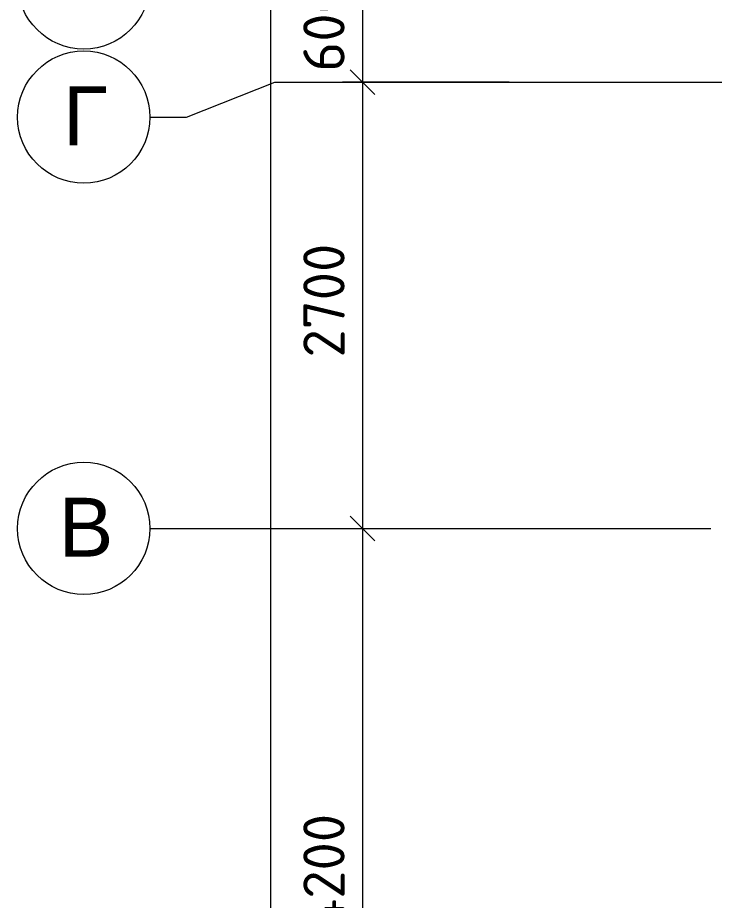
# Model space of a CAD drawing. Header units: millimetres. Extents: x -3817 to 677485, y -22715 to 103890.
# Drawn here: x 546830 to 551044, y 7427 to 12767 of the extents above; entities that cross this region are included whole.
import ezdxf

# ---------------------------------------------------------------- set-up
doc = ezdxf.new("R2010")
doc.units = ezdxf.units.MM
doc.layers.add('PDF _Геометрия', color=7, linetype='Continuous', true_color=0x1d1d1d)
doc.layers.add('PDF _Текст', color=7, linetype='Continuous')
doc.styles.add('PDF ArialMT', font='arial.ttf')
doc.styles.add('PDF ISOCPEUR', font='isocpeur.ttf')

msp = doc.modelspace()

# ---------------------------------------------------------------- linework, layer by layer
at = {"layer": 'PDF _Геометрия', "color": 7, "lineweight": 9}
for points in [[(548359, 28996.9), (548359, 1756.9)], [(548915.3, 28996.9), (548915.3, 24026.9), (548915.3, 23176.9), (548915.3, 20026.9), (548915.3, 18876.9), (548915.3, 16876.9), (548915.3, 15276.9), (548915.3, 13876.9), (548915.3, 12976.9), (548915.3, 12376.9), (548915.3, 9676.9), (548915.3, 5476.9), (548915.3, 1756.9)], [(549802.8, 12376.9), (548915.3, 12376.9), (548795.3, 12376.9)], [(548721.3, 9676.9), (548915.3, 9676.9), (549035.3, 9676.9)]]:
    msp.add_lwpolyline(points, dxfattribs=at)
at = {"layer": 'PDF _Геометрия', "color": 7, "lineweight": 20}
for points in [[(548990.3, 12301.9), (548915.3, 12376.9), (548840.3, 12451.9)], [(548990.3, 9601.9), (548915.3, 9676.9), (548840.3, 9751.9)]]:
    msp.add_lwpolyline(points, dxfattribs=at)
at = {"layer": 'PDF _Геометрия', "color": 253, "lineweight": 9, "true_color": 0xaaaaaa}
for points in [[(547629.9, 12165), (547850.4, 12165), (548384.6, 12376.9), (550884.6, 12376.9), (552987.6, 12376.9)], [(547629.9, 9676.9), (550129.9, 9676.9), (551022.8, 9676.9)]]:
    msp.add_lwpolyline(points, dxfattribs=at)
for centre in [(547229.9, 12976.9), (547229.9, 12165), (547229.9, 9676.9)]:
    msp.add_circle(centre, 400, dxfattribs=at)
at = {"layer": 'PDF _Геометрия', "color": 253, "lineweight": 20, "true_color": 0xaaaaaa}
for centre in [(547229.9, 12976.9), (547229.9, 12165), (547229.9, 9676.9)]:
    msp.add_circle(centre, 400, dxfattribs=at)

# ---------------------------------------------------------------- texts
at = {"layer": 'PDF _Текст', "char_height": 250.11, "attachment_point": 4, "rotation": 90, "style": 'PDF ISOCPEUR'}
for s, insert in [('600 900', (548682.5, 12439.8)), ('2700', (548682.5, 10710.8)), ('4200', (548682.5, 7248.9))]:
    msp.add_mtext(s, dxfattribs=dict(at, insert=insert))
at = {"layer": 'PDF _Текст', "color": 9, "true_color": 0xbebebe, "char_height": 355.6, "attachment_point": 4, "style": 'PDF ArialMT'}
for s, insert in [('Г', (547104.1, 12172.6)), ('В', (547077.6, 9684.5))]:
    msp.add_mtext(s, dxfattribs=dict(at, insert=insert))

doc.saveas('drawing.dxf')
